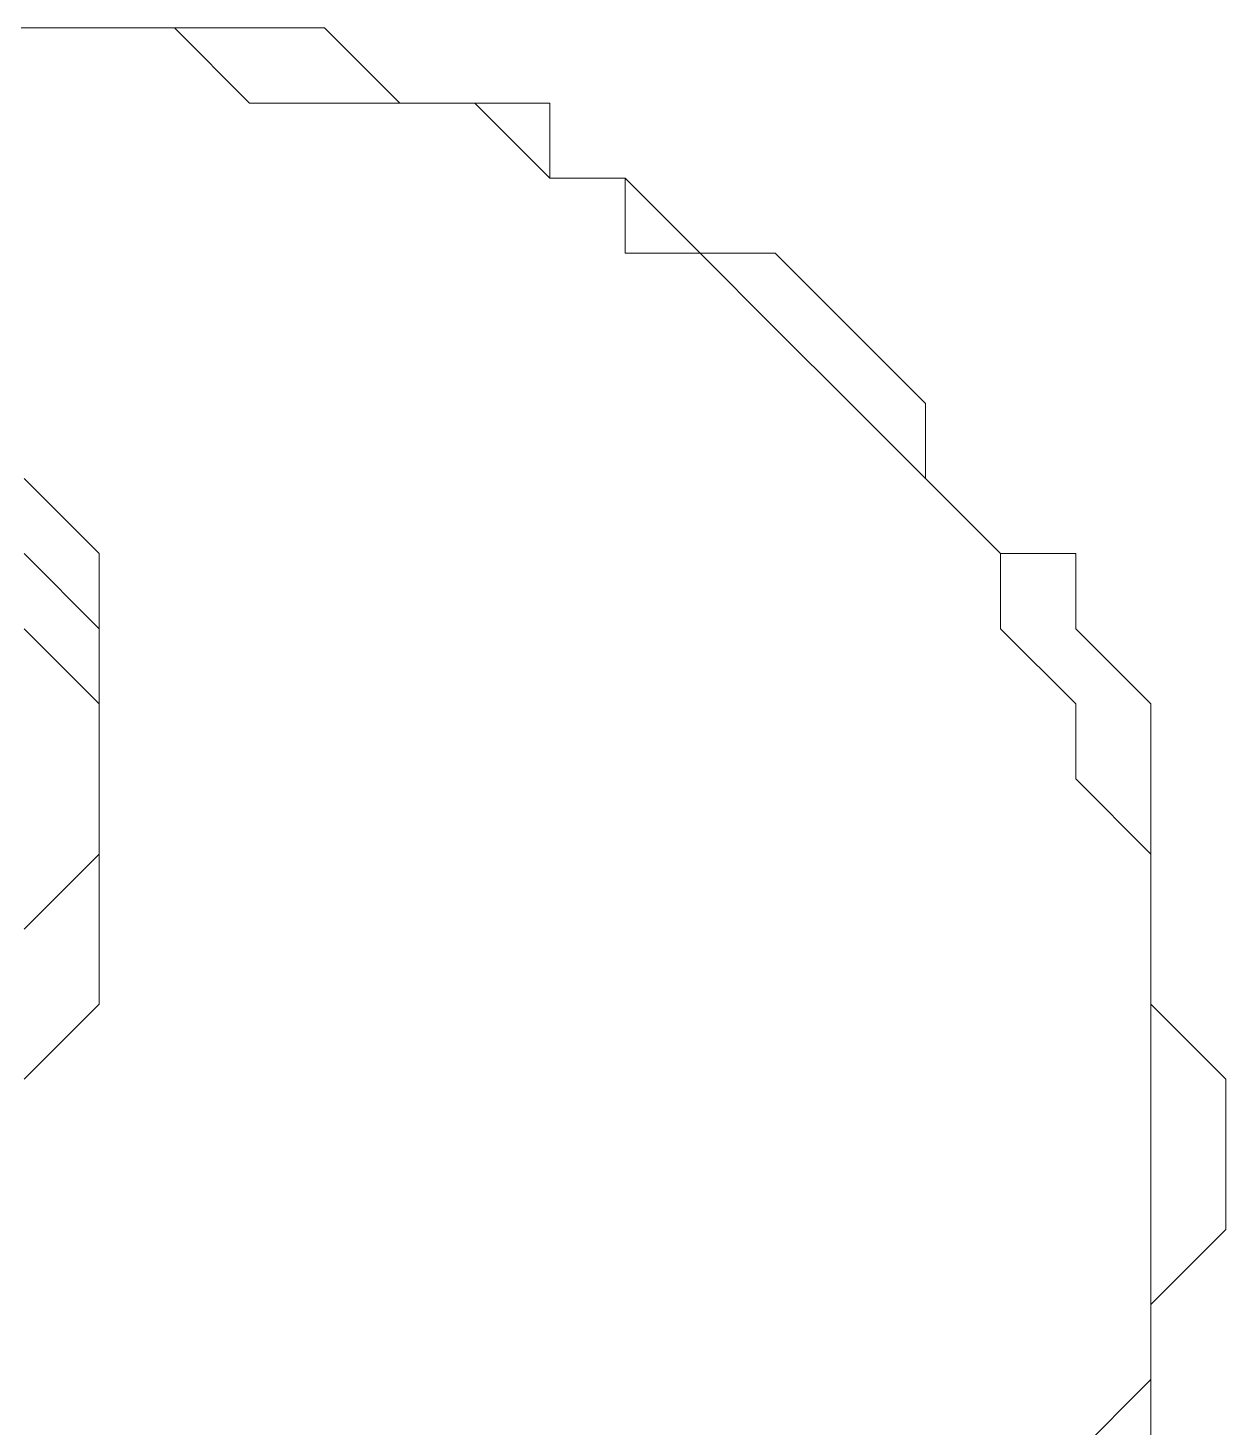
# Model space of a CAD drawing. Header units: millimetres. Extents: x 71769 to 78969, y 7991 to 11789.
# Drawn here: x 74436.2 to 74442.95, y 11269.42 to 11277.31 of the extents above; entities that cross this region are included whole.
import ezdxf

# ---------------------------------------------------------------- set-up
doc = ezdxf.new("R2010")
doc.units = ezdxf.units.MM
doc.header["$LTSCALE"] = 5
doc.header["$MEASUREMENT"] = 0
doc.linetypes.add('AUSGEZOGEN', pattern=[0])
doc.layers.add('204_180704_Marc Cain Einrichtung#Maßlinie 1_100', color=7, linetype='AUSGEZOGEN', lineweight=18)

msp = doc.modelspace()

# ---------------------------------------------------------------- linework, layer by layer
at = {"layer": '204_180704_Marc Cain Einrichtung#Maßlinie 1_100', "color": 18, "linetype": 'AUSGEZOGEN', "lineweight": 13, "true_color": 0x000000}
for p, q in [((74436.1784, 11273.9214), (74436.6017, 11273.4981)), ((74436.6017, 11273.4981), (74436.6017, 11273.0748)), ((74436.6017, 11273.4981), (74436.6017, 11273.4981)), ((74436.6017, 11273.0748), (74436.6017, 11272.6515)), ((74442.5281, 11272.6515), (74442.5281, 11273.0748)), ((74442.5281, 11272.6515), (74442.5281, 11273.0748)), ((74436.6017, 11272.6515), (74436.1784, 11272.2282)), ((74442.5281, 11272.2282), (74442.5281, 11272.6515)), ((74442.5281, 11272.2282), (74442.5281, 11272.6515)), ((74442.5281, 11272.6515), (74442.5281, 11272.2282)), ((74442.5281, 11272.6515), (74442.5281, 11272.2282)), ((74442.5281, 11271.8048), (74442.5281, 11272.2282)), ((74442.5281, 11271.8048), (74442.5281, 11272.2282)), ((74442.5281, 11272.2282), (74442.5281, 11271.8048)), ((74442.5281, 11272.2282), (74442.5281, 11271.8048)), ((74442.9514, 11271.3815), (74442.5281, 11271.8048)), ((74442.9514, 11271.3815), (74442.5281, 11271.8048)), ((74442.5281, 11271.8048), (74442.9514, 11271.3815)), ((74442.5281, 11271.8048), (74442.9514, 11271.3815)), ((74442.9514, 11270.9582), (74442.9514, 11271.3815)), ((74442.9514, 11270.9582), (74442.9514, 11271.3815)), ((74442.9514, 11271.3815), (74442.9514, 11270.9582)), ((74442.9514, 11271.3815), (74442.9514, 11270.9582)), ((74442.9514, 11270.5349), (74442.9514, 11270.9582)), ((74442.9514, 11270.5349), (74442.9514, 11270.9582)), ((74442.9514, 11270.9582), (74442.9514, 11270.5349)), ((74442.9514, 11270.9582), (74442.9514, 11270.5349)), ((74442.5281, 11270.1116), (74442.9514, 11270.5349)), ((74442.5281, 11270.1116), (74442.9514, 11270.5349)), ((74442.9514, 11270.5349), (74442.5281, 11270.1116)), ((74442.9514, 11270.5349), (74442.5281, 11270.1116)), ((74442.5281, 11269.6883), (74442.5281, 11270.1116)), ((74442.5281, 11269.6883), (74442.5281, 11270.1116)), ((74442.5281, 11270.1116), (74442.5281, 11269.6883)), ((74442.5281, 11270.1116), (74442.5281, 11269.6883)), ((74442.5281, 11268.8416), (74442.5281, 11269.6883)), ((74442.5281, 11268.8416), (74442.5281, 11269.6883)), ((74442.5281, 11269.6883), (74442.5281, 11268.8416)), ((74442.5281, 11269.6883), (74442.5281, 11268.8416))]:
    msp.add_line(p, q, dxfattribs=at)
for points in [[(74439.1416, 11276.8846), (74438.7183, 11276.8846), (74438.2949, 11276.8846), (74437.8716, 11277.308), (74437.4483, 11277.308), (74437.025, 11277.308), (74436.6017, 11277.308), (74436.1784, 11277.308), (74435.755, 11277.308), (74435.3317, 11277.308), (74434.9084, 11277.308), (74434.4851, 11276.8846), (74434.0618, 11276.8846), (74433.2151, 11276.8846)], [(74439.1416, 11276.8846), (74438.7183, 11276.8846), (74438.2949, 11276.8846), (74437.8716, 11277.308), (74437.4483, 11277.308), (74437.025, 11277.308), (74436.6017, 11277.308), (74436.1784, 11277.308), (74435.755, 11277.308), (74435.3317, 11277.308), (74434.9084, 11277.308), (74434.4851, 11276.8846), (74434.0618, 11276.8846), (74433.2151, 11276.8846)], [(74436.1784, 11277.308), (74436.6017, 11277.308), (74437.025, 11277.308), (74437.4483, 11276.8846), (74437.8716, 11276.8846), (74438.7183, 11276.8846), (74439.1416, 11276.4613), (74439.5649, 11276.4613), (74439.5649, 11276.038), (74439.9882, 11276.038), (74440.4115, 11275.6147), (74440.8348, 11275.1914), (74441.2582, 11274.7681), (74441.4698, 11274.5564), (74441.6815, 11274.3447), (74441.6815, 11273.9214), (74442.1048, 11273.4981), (74442.1048, 11273.0748), (74442.5281, 11272.6515), (74442.5281, 11272.2282), (74442.5281, 11271.3815), (74442.5281, 11270.9582), (74442.5281, 11270.5349), (74442.5281, 11270.1116), (74442.5281, 11269.6883), (74442.1048, 11269.2649)], [(74436.1784, 11277.308), (74436.6017, 11277.308), (74437.025, 11277.308), (74437.4483, 11276.8846), (74437.8716, 11276.8846), (74438.7183, 11276.8846), (74439.1416, 11276.4613), (74439.5649, 11276.4613), (74439.5649, 11276.038), (74439.9882, 11276.038), (74440.4115, 11275.6147), (74440.8348, 11275.1914), (74441.2582, 11274.7681), (74441.4698, 11274.5564), (74441.6815, 11274.3447), (74441.6815, 11273.9214), (74442.1048, 11273.4981), (74442.1048, 11273.0748), (74442.5281, 11272.6515), (74442.5281, 11272.2282), (74442.5281, 11271.3815), (74442.5281, 11270.9582), (74442.5281, 11270.5349), (74442.5281, 11270.1116), (74442.5281, 11269.6883), (74442.1048, 11269.2649)], [(74439.1416, 11276.8846), (74439.1416, 11276.4613), (74439.5649, 11276.4613), (74439.9882, 11276.038), (74440.4115, 11276.038), (74440.8348, 11275.6147), (74441.2582, 11275.1914), (74441.2582, 11274.7681), (74441.6815, 11274.3447), (74442.1048, 11274.3447), (74442.1048, 11273.9214), (74442.5281, 11273.4981), (74442.5281, 11272.6515)], [(74439.1416, 11276.8846), (74439.1416, 11276.4613), (74439.5649, 11276.4613), (74439.9882, 11276.038), (74440.4115, 11276.038), (74440.8348, 11275.6147), (74441.2582, 11275.1914), (74441.2582, 11274.7681), (74441.6815, 11274.3447), (74442.1048, 11274.3447), (74442.1048, 11273.9214), (74442.5281, 11273.4981), (74442.5281, 11272.6515)], [(74442.5281, 11273.0748), (74442.5281, 11273.4981), (74442.1048, 11273.9214), (74442.1048, 11274.3447), (74441.6815, 11274.3447), (74441.2582, 11274.7681), (74441.2582, 11275.1914)], [(74442.5281, 11273.0748), (74442.5281, 11273.4981), (74442.1048, 11273.9214), (74442.1048, 11274.3447), (74441.6815, 11274.3447), (74441.2582, 11274.7681), (74441.2582, 11275.1914)], [(74436.1784, 11274.7681), (74436.6017, 11274.3447), (74436.6017, 11274.1331), (74436.6017, 11273.9214), (74436.6017, 11273.4981), (74436.6017, 11273.0748), (74436.6017, 11272.8631), (74436.6017, 11272.6515), (74436.6017, 11272.2282), (74436.6017, 11271.8048), (74436.1784, 11271.3815)], [(74436.1784, 11274.7681), (74436.6017, 11274.3447), (74436.6017, 11274.1331), (74436.6017, 11273.9214), (74436.6017, 11273.4981), (74436.6017, 11273.0748), (74436.6017, 11272.8631), (74436.6017, 11272.6515), (74436.6017, 11272.2282), (74436.6017, 11271.8048), (74436.1784, 11271.3815)], [(74436.1784, 11272.2282), (74436.6017, 11272.6515), (74436.6017, 11273.0748), (74436.6017, 11273.4981), (74436.6017, 11273.7098), (74436.6017, 11273.9214), (74436.1784, 11274.3447)], [(74436.1784, 11272.2282), (74436.6017, 11272.6515), (74436.6017, 11273.0748), (74436.6017, 11273.4981), (74436.6017, 11273.7098), (74436.6017, 11273.9214), (74436.1784, 11274.3447)], [(74436.1784, 11273.9214), (74436.6017, 11273.4981), (74436.6017, 11273.2865), (74436.6017, 11273.0748), (74436.6017, 11272.6515), (74436.1784, 11272.2282)], [(74439.9882, 11265.0318), (74440.4115, 11265.4551), (74440.8348, 11265.8784), (74441.0465, 11266.0901), (74441.2582, 11266.3017), (74441.6815, 11266.725), (74441.6815, 11267.1484), (74442.1048, 11267.5717), (74442.1048, 11267.995), (74442.5281, 11268.4183), (74442.5281, 11268.8416), (74442.5281, 11269.6883), (74442.5281, 11270.1116), (74442.9514, 11270.5349), (74442.9514, 11270.9582), (74442.9514, 11271.3815), (74442.5281, 11271.8048), (74442.5281, 11272.2282), (74442.5281, 11272.6515), (74442.5281, 11273.0748)], [(74442.5281, 11268.8416), (74442.5281, 11269.6883), (74442.5281, 11270.1116), (74442.9514, 11270.5349), (74442.9514, 11270.9582), (74442.9514, 11271.3815), (74442.5281, 11271.8048), (74442.5281, 11272.2282), (74442.5281, 11272.6515), (74442.5281, 11273.0748)]]:
    msp.add_lwpolyline(points, dxfattribs=at)

doc.saveas('drawing.dxf')
